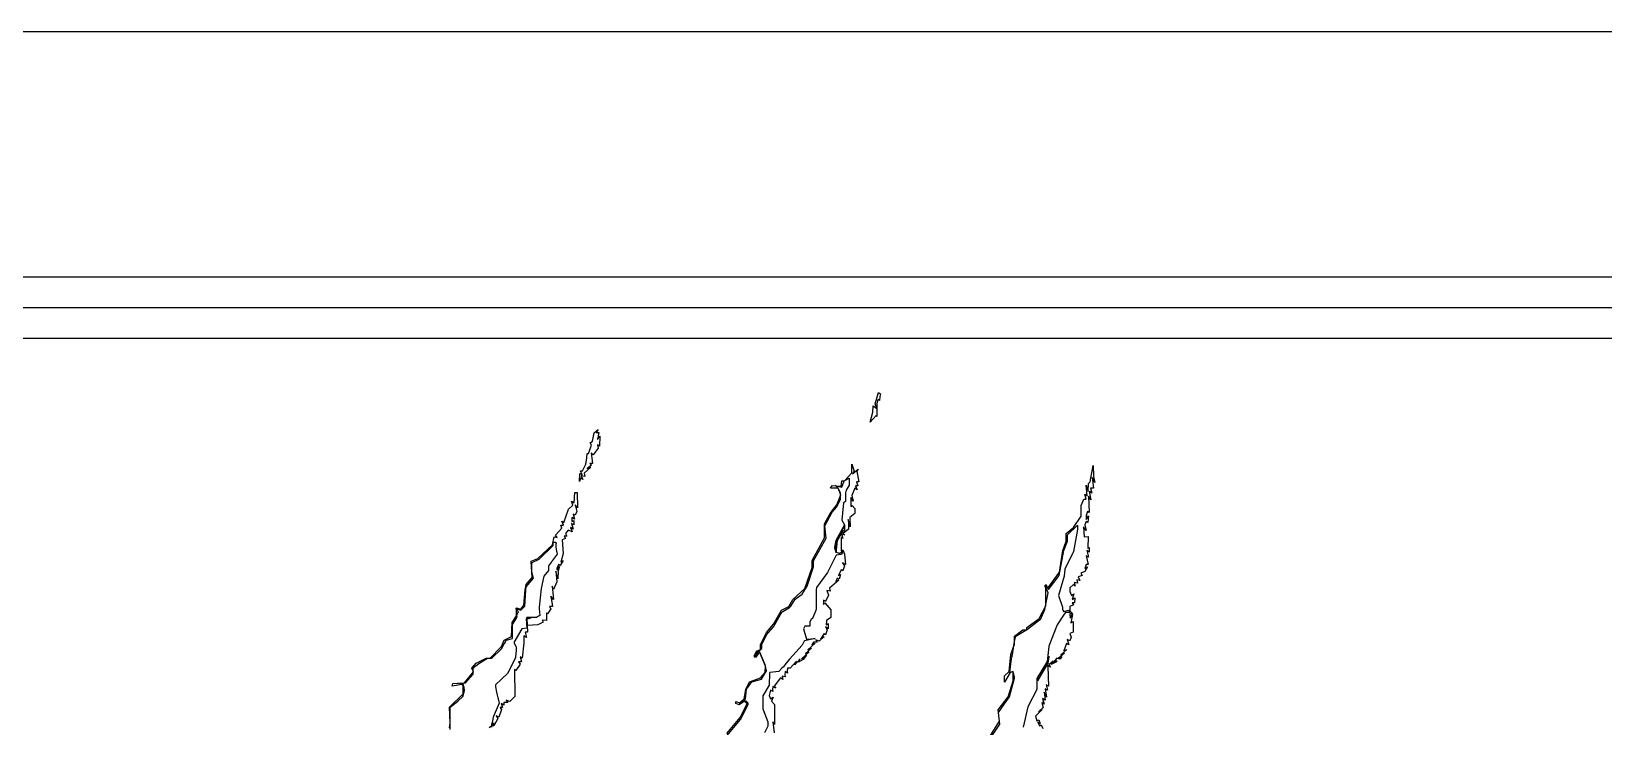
# Model space of a CAD drawing. Extents: x 17 to 2017, y 12 to 3012.
# Drawn here: x 149.9 to 405.6, y 2899.1 to 3012.3 of the extents above; entities that cross this region are included whole.
import ezdxf

# ---------------------------------------------------------------- set-up
doc = ezdxf.new("R2010")
doc.units = 0
doc.header["$MEASUREMENT"] = 0
for name, color, linetype in [('L12D0_ETCH', 190, 'CONTINUOUS'), ('L3D0_BASE', 3, 'CONTINUOUS'), ('L4D0_CNTR', 1, 'CONTINUOUS'), ('L7D0_DE', 42, 'CONTINUOUS'), ('L8D0_WIRE', 5, 'CONTINUOUS')]:
    doc.layers.add(name, color=color, linetype=linetype)

msp = doc.modelspace()

# ---------------------------------------------------------------- linework, layer by layer
at = {"layer": 'L12D0_ETCH'}
msp.add_lwpolyline([(16.55, 2962.27), (66.55, 2962.27), (66.55, 62.27), (1966.55, 62.27), (1966.55, 2962.27), (16.55, 2962.27), (16.55, 3012.27), (2016.55, 3012.27), (2016.55, 12.27), (16.55, 12.27)], close=True, dxfattribs=at)
at = {"layer": 'L3D0_BASE'}
for points in [[(56.55, 3012.27), (2016.55, 3012.27), (2016.55, 2972.27), (56.55, 2972.27)], [(286.82, 2950.27), (286.87, 2951.34), (287.43, 2950.87), (287.18, 2951.67), (287.72, 2953.47), (288.07, 2953.27), (287.91, 2952.87), (287.89, 2952.2), (287.62, 2952.37), (287.43, 2951.67), (287.47, 2949.6), (287.33, 2949.74), (286.39, 2948.66)], [(239.13, 2940.3), (239.5, 2940.07), (239.25, 2940.74), (239.57, 2940.74), (240.11, 2941.84), (240.27, 2942.84), (240.32, 2943.55), (240.56, 2943.55), (241.06, 2944.95), (240.83, 2945.32), (241.19, 2945.55), (241.45, 2946.92), (242.12, 2947.46), (241.82, 2946.96), (242.25, 2946.96), (242.01, 2945.85), (242.39, 2946.4), (242.35, 2944.78), (242.18, 2944.89), (242.01, 2944.99), (242.14, 2944.44), (241.29, 2943.36), (240.98, 2943.65), (241.2, 2941.94), (240.77, 2941.94), (241.03, 2941.68), (240.34, 2941.11), (240.94, 2941.37), (239.83, 2940.35), (239.93, 2939.84), (239.38, 2939.95), (239.63, 2939.31), (239.27, 2939.54), (239.09, 2939.03)]]:
    msp.add_lwpolyline(points, close=True, dxfattribs=at)
for points in [[(263.06, 2898.01), (265.21, 2900.6), (266.37, 2902.85), (265.94, 2903.28), (265.06, 2902.66), (264.51, 2902.87), (264.51, 2903.22), (265.12, 2902.98), (265.87, 2903.66), (266.14, 2905.14), (266.74, 2906.41), (268.54, 2907.03), (269.31, 2907.94), (269.32, 2908.95), (268.36, 2911.29), (267.72, 2910.38), (267.48, 2910.62), (267.9, 2911.41), (268.52, 2911.64), (268.52, 2912.47), (269.52, 2914.45), (270.65, 2915.77), (271.96, 2918.08), (273.13, 2918.68), (273.81, 2919.78), (275.75, 2921.58), (276.94, 2924.99), (276.94, 2926.15), (278.95, 2929.86), (278.95, 2932.13), (279.85, 2933.82), (280.92, 2935.22), (281.57, 2936.86), (281.16, 2937.93), (279.92, 2937.93), (280.19, 2938.36), (281.65, 2938.23), (281.78, 2939.13), (282.18, 2939.13), (283.36, 2940.43), (283.39, 2941.84), (283.74, 2940.67), (283.49, 2940.24), (284.43, 2941.04), (284.2, 2940.63), (284.51, 2938.93), (284.12, 2938.93), (284.35, 2938.33), (283.97, 2938.33), (284.23, 2937.63), (283.89, 2937.94), (283.39, 2936.75), (283.59, 2935.83), (283.2, 2936.39), (283.24, 2934.95), (283.46, 2935.08), (283.86, 2934.62), (283.86, 2933.82), (283.06, 2933.16), (283.13, 2931.61), (282.79, 2932.82), (282.82, 2932.04), (282.85, 2931.27), (281.97, 2930.56), (282.26, 2930.25), (281.77, 2930.52), (282, 2931.11), (282.26, 2930.95), (282.26, 2931.91), (282.22, 2931.91), (280.75, 2929.12), (280.81, 2927.4), (281.07, 2929.41), (281.69, 2930.56), (281.92, 2929.71), (281.65, 2929.87), (281.63, 2927.73), (281.91, 2927.9), (282.2, 2927.2), (282.34, 2925.48), (281.89, 2925.76), (282.18, 2925.29), (281.93, 2924.49), (281.79, 2924.57), (281.65, 2924.66), (281.19, 2923.69), (281.52, 2923.89), (281.31, 2923.09), (280.99, 2923.29), (280.76, 2922.67), (281.25, 2922.94), (279.76, 2921.66), (279.85, 2921.18), (279.32, 2921.29), (279.56, 2920.53), (279.09, 2919.49), (278.75, 2919.7), (278.75, 2919.01), (278.99, 2919.25), (279.95, 2918.12), (279.95, 2916.89), (279.25, 2916.37), (279.19, 2915.67), (279.55, 2915.89), (279.55, 2915.04), (279.08, 2915.33), (279.37, 2914.86), (279.12, 2914.06), (278.83, 2914.24), (278.28, 2913.36), (278.86, 2913.76), (278.08, 2913.04), (277.52, 2913.26), (277.76, 2912.86), (277.16, 2912.86), (276.88, 2912.4), (277.44, 2912.69), (276.24, 2911.61), (276.84, 2911.89), (275.84, 2911.02), (276.44, 2911.31), (275.21, 2910.15), (276.03, 2910.75), (275.47, 2910.03), (274.69, 2909.61), (274.97, 2910.15), (274.1, 2909.15), (274.36, 2909.75), (273.35, 2908.65), (272.93, 2908.65), (272.88, 2908.15), (272.94, 2907.82), (272.53, 2908.07), (272.48, 2907.54), (272.53, 2907.24), (272.03, 2907.34), (272.14, 2906.81), (271.77, 2907.04), (270.74, 2905.69), (271.02, 2905.37), (270.52, 2905.66), (270.47, 2905.14), (270.53, 2904.81), (270.17, 2905.03), (269.95, 2904.2), (270.16, 2903.63), (270.59, 2903.9), (270.34, 2903.24), (270.82, 2902.73), (270.82, 2899.46), (270.52, 2899.92), (270.76, 2898.12)], [(305.42, 2896.82), (307.42, 2900.01), (307.17, 2901.82), (308.81, 2903.95), (309.63, 2906.54), (309.63, 2908.08), (309.13, 2907.91), (308.23, 2906.34), (308.23, 2907.38), (308.97, 2908.06), (309.23, 2910.86), (309.83, 2912.56), (309.83, 2913.84), (311.17, 2914.87), (311.84, 2914.87), (311.84, 2915.23), (313.86, 2916.72), (314.91, 2918.78), (314.95, 2922.26), (315.28, 2921.67), (317.18, 2924.25), (317.68, 2927.8), (318.26, 2929.31), (318.26, 2930.54), (319.43, 2931.52), (320.67, 2933.39), (320.67, 2935.1), (321.13, 2936.13), (321.51, 2936.13), (321.3, 2936.93), (321.68, 2936.7), (321.47, 2938.43), (321.83, 2937.43), (321.87, 2938.67), (322.17, 2938.96), (322.62, 2941.64), (322.67, 2939.84), (322.88, 2938.83), (322.46, 2939.64), (322.67, 2937.93), (322.22, 2937.93), (322.43, 2937.13), (322, 2937.39), (322.27, 2936.03), (321.85, 2936.63), (321.97, 2933.96), (321.71, 2934.12), (321.47, 2933.49), (321.47, 2932.82), (321.86, 2933.42), (321.78, 2932.34), (321.51, 2932.51), (321.29, 2931.95), (321.5, 2931.01), (321.05, 2931.61), (321.17, 2930.01), (321.83, 2930.06), (321.77, 2928.14), (321.98, 2928.27), (321.98, 2927.53), (321.61, 2927.76), (321.88, 2926.67), (321.51, 2926.9), (321.83, 2925.5), (321.51, 2925.5), (321.27, 2924.87), (321.71, 2925.14), (321.28, 2924.34), (320.64, 2924.09), (320.86, 2923.73), (320.22, 2923.49), (320.45, 2922.89), (319.96, 2922.99), (320.06, 2922.49), (319.56, 2922.59), (319.69, 2921.99), (319.41, 2922.27), (318.86, 2921.71), (318.86, 2921.11), (319.1, 2920.48), (319.5, 2920.73), (319.22, 2919.83), (319.64, 2920.09), (319.58, 2919.28), (319.24, 2919.28), (319.46, 2918.92), (318.86, 2918.69), (318.86, 2917.95), (319.34, 2917.47), (318.86, 2917.47), (318.87, 2916.77), (319.26, 2917.37), (319, 2916.01), (319.39, 2916.25), (319.39, 2914.48), (318.82, 2914.26), (319.05, 2913.66), (318.82, 2913.06), (318.42, 2913.31), (318.7, 2912.41), (318.3, 2912.66), (317.87, 2911.44), (318.36, 2911.69), (317.36, 2910.82), (317.96, 2911.09), (316.95, 2910.22), (317.52, 2910.51), (317.24, 2910.07), (316.72, 2910.27), (316.15, 2909.57), (316.65, 2909.87), (316.65, 2909.67), (315.8, 2909.21), (316.13, 2909.75), (315.45, 2909.2), (315.71, 2908.79), (315.24, 2909.08), (315.46, 2910.55), (314.91, 2909.08), (313.65, 2907.17), (313.65, 2906.54), (314.27, 2907.73), (315.09, 2909.07), (315.28, 2908.88), (315.35, 2905.68), (314.98, 2905.9), (315.21, 2905.04), (314.85, 2905.26), (315.05, 2903.93), (314.64, 2904.74), (314.84, 2903.41), (314.4, 2903.68), (314.69, 2902.78), (314.28, 2903.03), (314.49, 2902.23), (313.72, 2901.53), (314.34, 2901.9), (313.28, 2900.84), (313.49, 2900.03), (313.8, 2900.22), (314.04, 2899.6), (313.65, 2899.84), (313.88, 2899.22), (314.2, 2899.42), (314.44, 2898.79)], [(217.97, 2898.89), (218, 2899.3), (218.03, 2899.72), (217.93, 2902.28), (220.18, 2904.43), (220.18, 2905.77), (219.97, 2905.99), (218.36, 2905.69), (218.5, 2906.14), (220.37, 2906.26), (221.83, 2908.04), (221.6, 2908.63), (222.28, 2909.42), (223.88, 2910.25), (224.56, 2910.25), (226.39, 2912.16), (226.82, 2913.2), (228.04, 2913.76), (228.13, 2916.04), (228.84, 2917.12), (228.84, 2918.43), (229.53, 2918.25), (230.04, 2918.86), (230.23, 2921.38), (230.41, 2922.26), (231.38, 2923.41), (231.21, 2926.06), (232.31, 2926.47), (234.67, 2928.7), (234.95, 2930.01), (235.45, 2929.9), (235.21, 2930.28), (236.24, 2931.39), (236.03, 2931.91), (236.47, 2931.91), (236.23, 2932.54), (236.55, 2932.34), (237.29, 2934.52), (238, 2935.16), (237.76, 2935.79), (238.21, 2935.52), (238.33, 2937.23), (238.71, 2937.23), (238.75, 2934.74), (238.4, 2935.23), (238.63, 2934.15), (238.39, 2933.52), (238.06, 2933.72), (238.29, 2932.86), (237.83, 2933.14), (237.83, 2932.49), (238.14, 2932.69), (238.14, 2931.95), (237.78, 2932.17), (238.07, 2931.26), (237.63, 2931.54), (237.9, 2930.84), (237.25, 2931.09), (236.79, 2930.53), (237.05, 2930.11), (236.6, 2930.11), (236.82, 2929.75), (236.25, 2929.53), (236.44, 2927.3), (236.05, 2925.89), (236.45, 2926.14), (235.94, 2925.32), (235.66, 2925.5), (235.42, 2924.86), (235.43, 2924.6), (235.86, 2925.2), (235.62, 2924.46), (235.57, 2923.19), (235.23, 2924.39), (235.39, 2922.66), (234.87, 2921.43), (234.65, 2921.99), (234.85, 2919.78), (234.45, 2920.36), (234.67, 2918.68), (234.19, 2918.68), (234.44, 2918.28), (233.88, 2917.48), (233.71, 2917.64), (233.71, 2916.37), (233.01, 2916.43), (233.2, 2916.13), (232.31, 2915.69), (230.6, 2915.56), (230.6, 2916.64), (231.21, 2916.83), (230.5, 2916.76), (230.61, 2914.47), (230.24, 2914.47), (230.47, 2913.6), (230.02, 2913.88), (230.02, 2912.76), (229.75, 2910.26), (229.44, 2910.46), (229.65, 2909.65), (229.17, 2909.65), (229.42, 2909.26), (228.75, 2908.25), (228.5, 2908.41), (228.59, 2904.03), (227.76, 2903.2), (227.17, 2903.43), (227.42, 2903.03), (226.79, 2903.03), (226.79, 2902.61), (226.32, 2902.9), (226.58, 2902.23), (226.17, 2902.23), (226.39, 2901.88), (225.95, 2900.63), (225.53, 2900.89), (225.81, 2900.44), (225.18, 2899.22), (224.96, 2899.22), (225.21, 2899.62), (224.79, 2899.62), (224.79, 2899.04)]]:
    msp.add_lwpolyline(points, dxfattribs=at)
at = {"layer": 'L4D0_CNTR'}
msp.add_lwpolyline([(16.55, 12.27), (16.55, 2967.27), (61.55, 2967.27), (61.55, 57.27), (1971.55, 57.27), (1971.55, 2967.27), (16.55, 2967.27), (16.55, 3012.27), (2016.55, 3012.27), (2016.55, 12.27)], close=True, dxfattribs=at)
at = {"layer": 'L7D0_DE'}
msp.add_lwpolyline([(16.55, 12.45), (16.55, 2972.27), (56.55, 2972.27), (56.55, 52.44), (1976.55, 52.27), (1976.55, 2972.27), (16.55, 2972.27), (16.55, 3012.27), (2016.55, 3012.27), (2016.55, 12.27), (2016.55, 12.27)], close=True, dxfattribs=at)
at = {"layer": 'L8D0_WIRE'}
for points in [[(263.05, 2897.63), (265.3, 2900.3), (266.51, 2902.73), (266.51, 2902.91), (266.18, 2903.24), (265.97, 2903.24), (265.27, 2902.8), (265.07, 2903), (266.06, 2903.64), (266.27, 2905.22), (267.13, 2906.43), (268.69, 2906.85), (269.5, 2908.17), (269.28, 2909.15), (268.44, 2911.25), (268.13, 2911.25), (267.73, 2910.55), (267.71, 2911.02), (268.24, 2911.43), (268.21, 2911.45), (268.26, 2911.45), (268.72, 2911.81), (268.72, 2912.47), (269.52, 2914.05), (270.65, 2915.37), (271.98, 2917.72), (272.08, 2917.78), (272.09, 2917.79), (272.18, 2917.84), (273.27, 2918.48), (273.46, 2918.74), (274.16, 2919.87), (275.31, 2920.69), (276.1, 2921.98), (277.14, 2925.1), (277.14, 2926.12), (279.18, 2929.81), (279, 2931.8), (280.19, 2934.02), (280.9, 2934.82), (281.55, 2936.1), (281.55, 2937.15), (281.09, 2938.03), (280.65, 2938.34), (281.75, 2938.09), (282.14, 2939.11), (282.96, 2939.55), (282.95, 2939.21), (282.96, 2939.2), (282.95, 2939.18), (282.94, 2938.43), (282.47, 2937.6), (282.37, 2937.18), (282.35, 2935.75), (282.04, 2935.56), (281.85, 2933.83), (281.75, 2932.71), (282.21, 2931.98), (280.8, 2929.41), (280.55, 2928.33), (280.55, 2928.22), (280.77, 2927.54), (281.4, 2927.29), (281.96, 2927.76), (281.72, 2927.12), (280.85, 2927), (279.45, 2924.18), (277.64, 2921.78), (277.57, 2921.44), (277.58, 2918.16), (276.98, 2916.72), (276.77, 2916.59), (276.54, 2916.11), (276.54, 2915.47), (275.76, 2915.47), (275.5, 2915.04), (276, 2913.35), (277.44, 2913.44), (275.66, 2913.07), (275.64, 2913.04), (275.28, 2912.39), (273.23, 2910.11), (272.64, 2909.4), (272.28, 2908.84), (272.01, 2908.65), (271.52, 2908.07), (270.04, 2907.95), (270.01, 2907.81), (269.95, 2905.86), (268.92, 2904.1), (268.92, 2902.03), (269.72, 2899.92), (269.72, 2899.69), (269.75, 2899.6), (269.72, 2899.51), (269.72, 2899.2), (269.15, 2898.1)], [(305.55, 2896.71), (307.45, 2899.52), (307.25, 2901.4), (308.21, 2902.83), (309.05, 2903.96), (309.83, 2907.01), (309.83, 2907.21), (309.61, 2908.08), (309.07, 2907.87), (309.23, 2909.35), (309.42, 2910.45), (309.44, 2910.51), (309.46, 2910.73), (309.49, 2910.81), (309.62, 2911.55), (309.85, 2912.96), (310.04, 2913.86), (311.94, 2914.96), (313.93, 2916.47), (314.05, 2916.57), (314.79, 2918.17), (315.32, 2920.87), (314.85, 2921.9), (314.85, 2922.16), (315.37, 2921.44), (317.11, 2923.7), (317.85, 2927.8), (318.46, 2929.31), (318.46, 2930.31), (320.06, 2931.91), (320.07, 2931.21), (319.44, 2927.6), (319.26, 2927.25), (319.26, 2927.24), (319.22, 2927.17), (318, 2924.76), (317.89, 2923.59), (316.98, 2920.46), (317.66, 2918.57), (317.66, 2918.23), (317.79, 2917.86), (318.64, 2918.07), (318.89, 2917.67), (318.12, 2917.67), (317.92, 2917.43), (316.79, 2915.67), (316.66, 2915.39), (315.44, 2912.2), (315.42, 2912.13), (315.13, 2909.7), (313.45, 2906.92), (313.45, 2905.14), (312.02, 2902.33), (311.25, 2899.02)], [(218.07, 2898.65), (218.07, 2902.26), (219.28, 2903.26), (220.15, 2904.05), (220.36, 2905.02), (220.33, 2905.47), (220.16, 2906.01), (219.28, 2906.19), (220.28, 2906.23), (220.28, 2906.24), (220.54, 2906.24), (221.78, 2907.66), (221.78, 2908.58), (221.98, 2908.76), (221.98, 2908.84), (222.24, 2908.99), (222.69, 2909.38), (224.14, 2910.25), (224.85, 2910.25), (226.42, 2911.76), (226.8, 2912.47), (226.8, 2912.6), (226.92, 2912.7), (227.18, 2913.21), (228.2, 2913.47), (228.2, 2915.72), (228.86, 2916.78), (228.97, 2917.07), (228.79, 2917.07), (229.19, 2917.81), (228.7, 2918.32), (229.56, 2918.06), (230.21, 2918.7), (230.28, 2920.38), (230.34, 2921.38), (230.41, 2921.87), (231.63, 2923.26), (231.34, 2924.38), (231.34, 2925.8), (231.42, 2925.83), (231.42, 2925.85), (231.52, 2925.88), (232.51, 2926.35), (234.82, 2928.59), (234.82, 2929.11), (235.22, 2929.11), (235.22, 2928.91), (235.3, 2928.99), (235.22, 2928.79), (235.22, 2928.35), (235.37, 2927.64), (235.41, 2927.56), (235.39, 2927.53), (235.46, 2927.18), (234.64, 2926.11), (234.58, 2926), (234.52, 2925.94), (234.02, 2925.29), (234.02, 2924.93), (234.05, 2924.89), (234.02, 2924.84), (234.02, 2924.55), (233.27, 2923.59), (232.84, 2921.58), (232.55, 2918.55), (232.54, 2918.29), (232.65, 2917.22), (232.45, 2917.09), (232.45, 2917.07), (232.42, 2917.07), (232.11, 2916.88), (230.52, 2916.87), (230.4, 2916.64), (230.5, 2915.16), (229.71, 2915.04), (228.41, 2912.82), (228.79, 2912.12), (228.77, 2911.91), (228.83, 2911.8), (228.76, 2911.73), (228.76, 2911.71), (228.78, 2911.66), (228.76, 2911.65), (228.71, 2910.87), (228.76, 2910.82), (228.74, 2910.79), (228.76, 2910.75), (228.7, 2910.63), (228.68, 2910.32), (227.36, 2907.74), (225.4, 2905.9), (225.4, 2905.6), (225.57, 2904.74), (226.01, 2902.91), (225.02, 2900.68), (224.75, 2899.21), (224.37, 2898.92)]]:
    msp.add_lwpolyline(points, dxfattribs=at)

doc.saveas('drawing.dxf')
